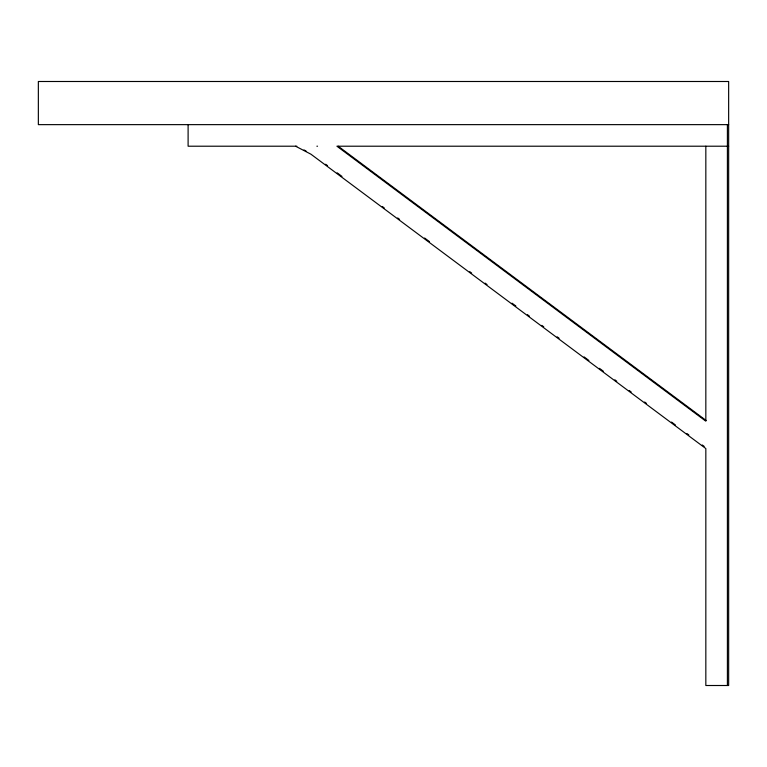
<?xml version="1.0" encoding="UTF-8"?>
<svg xmlns="http://www.w3.org/2000/svg" width="767" height="767" viewBox="0 0 767 767"><rect width="100%" height="100%" fill="white"/><g stroke="black" fill="none" stroke-linecap="round" stroke-linejoin="round"><path stroke-width="1.15" d="M728.65 124.638L38.35 124.638L38.35 81.494L728.65 81.494L728.65 685.506L705.832 685.506L705.832 448.561L310.932 154.205L295.583 146.209M296.839 146.209L188.107 146.209L188.107 124.638M316.886 146.209L317.538 146.209M728.65 146.209L336.924 146.209L705.832 421.179L705.832 146.209M304 149.939L306.043 151.003M338.17 146.209L706.119 420.469M325.63 164.234L327.547 165.662M337.164 172.824L341.967 176.41M382.321 206.486L384.238 207.924M397.69 217.943L399.617 219.381M424.592 238L429.395 241.576M469.749 271.662L471.676 273.09M485.127 283.119L487.045 284.547M512.03 303.176L515.875 306.033M527.399 314.633L529.326 316.062M541.818 325.371L543.736 326.809M557.187 336.828L559.114 338.266M584.09 356.885L588.893 360.471M599.468 368.342L603.313 371.209M614.837 379.799L616.764 381.237M629.247 390.547L631.174 391.975M644.625 402.004L646.543 403.432M671.528 422.061L675.372 424.918M686.896 433.518L688.824 434.947M702.275 444.975L704.192 446.404M727.404 124.638L727.404 685.506"/></g></svg>
